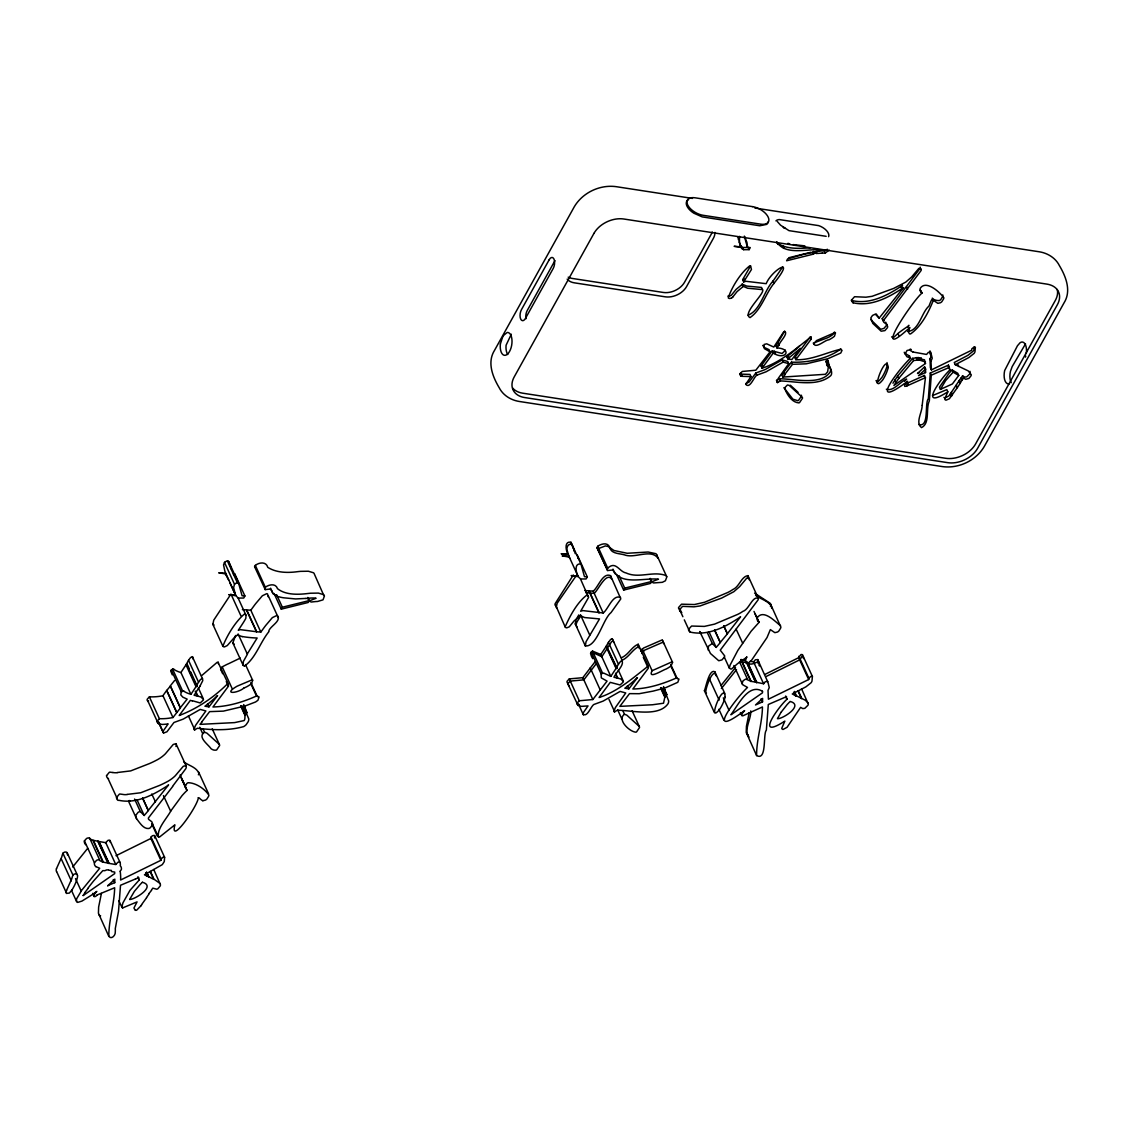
<?xml version="1.0" encoding="UTF-8"?>
<svg xmlns="http://www.w3.org/2000/svg" width="1124" height="1124" viewBox="0 0 1124 1124"><rect width="100%" height="100%" fill="white"/><g stroke="black" fill="none" stroke-linecap="round" stroke-linejoin="round"><path stroke-width="1.5" d="M67.426 854.886C68.409 850.489 62.438 851.486 62.312 854.9A61.553 42.838 -24.6 0 0 61.792 856.895L56.453 868.712M925.488 361.984L919.179 359.961L918.125 357.572L912.59 358.345L897.612 376.048L898.708 378.451L893.917 385.476L925.459 363.516L924.49 359.792L921.216 359.23M750.593 265.854L742.641 279.736L743.638 281.927L745.9 281.281L766.189 283.684C771.486 270.294 797.071 254.712 774.029 283.262C765.5 293.743 761.412 309.887 750.017 317.6C741.517 313.779 765.599 293.027 762.508 289.613L761.51 287.435L746.645 286.058L742.36 284.189L736.079 289.416L731.26 295.331L728.83 296.329A3.063 2.122 -24.6 0 1 727.86 296.118M107.707 885.754A47.77 33.242 -24.6 0 1 112.611 883.548L114.718 882.677L114.831 879.165L107.721 885.768M762.522 701.882L762.62 698.383L755.511 704.973L762.522 701.882L761.089 698.763M924.602 366.888L925.502 372.578L918.491 375.669L925.6 369.065L924.602 366.888L917.493 373.491L918.884 372.803M925.502 372.578L925.6 369.065M220.894 669.721L222.201 666.841L226.795 664.495A102.649 71.43 -24.6 0 1 228.889 663.567L240.227 658.102M974.424 346.754L973.96 349.592A6.842 4.763 -24.6 0 1 973.103 351.222L967.862 355.367L954.262 362.49L955.26 364.682L968.86 357.544L974.101 353.4A6.842 4.763 -24.6 0 0 974.958 351.784L975.379 347.204L974.185 346.979L971.824 348.819L971.656 350.238L931.389 369.908L930.995 361.141L929.998 358.963L931.234 356.083L929.984 350.885M725.191 696.796C723.603 680.259 706.153 726.385 719.894 709.019A52.308 36.404 -24.6 0 0 725.247 696.796M887.159 365.3L887.005 362.56M888.171 367.492C886.639 350.983 869.007 396.955 882.874 379.715A52.308 36.404 -24.6 0 0 888.227 367.492M241.548 706.546L245.116 714.344L244.863 718.278A6.491 4.524 -24.6 0 1 244.189 720.554L234.635 722.606L199.988 724.362L201.913 722.086M660.968 687.804L665.015 696.36L663.525 703.231L652.496 704.762L619.872 706.364L629.496 693.634L639.177 693.705L653.072 691.12L665.001 687.986L677.8 682.31L678.966 679.093L676.367 677.997L670.649 665.506M154.606 837.97C155.997 833.783 150.49 835.385 150.869 838.462L160.873 860.324L120.619 880.008A82.277 57.268 -24.6 0 0 120.184 871.255M932.484 395.606L946.829 389.621L947.827 391.798C916.594 411.777 941.968 376.849 950.061 369.852A3.681 2.571 -24.6 0 1 949.302 368.11L948.487 365.145L930.293 372.999L928.34 398.669C924.406 403.291 929.548 427.837 918.856 424.521M930.293 372.999L931.29 375.191L929.337 400.861C925.544 408.855 930.307 423.327 921.525 427.598C914.992 422.975 922.34 412.03 922.144 405.469M612.875 639.949L611.779 638.853A3.822 2.655 -24.6 0 0 610.501 639.64L608.435 642.366L618.439 664.228L616.345 667.895L617.062 668.007L606.342 646.033L608.435 642.366M613.873 642.141L612.777 641.045A3.822 2.655 -24.6 0 0 611.498 641.832L607.072 648.703M662.598 641.158L662.514 640.343A1.883 1.307 -24.6 0 0 662.12 639.935L643.49 648.056L640.821 651.344M750.762 710.902C751.338 719.135 743.329 730.108 749.006 737.091M160.873 860.324L161.055 858.919L151.037 837.057M746.448 661.825L755.735 682.128L763.589 683.757L753.572 661.896L755.356 659.816L757.731 659.605L768.001 682.38L769.252 687.579L768.015 690.459L768.409 699.226L808.676 679.542L798.658 657.681L801.005 654.491L802.396 654.646L812.413 676.508L811.978 681.088A6.842 4.763 -24.6 0 1 811.121 682.718L805.88 686.862L792.294 693.986L795.764 695.784L794.457 692.44M808.676 679.542L808.844 678.123L798.841 656.261M922.2 405.188L925.431 377.65L924.434 375.472L905.677 383.93A1.672 1.166 -24.6 0 1 904.609 384.296L904.216 384.282M641.818 653.536L644.488 650.234L663.132 642.127A1.883 1.307 -24.6 0 1 663.511 642.535L663.539 643.602M198.372 797.647C197.74 806.161 169.443 846.26 174.88 824.833L159.566 837.015A1.897 1.321 -24.6 0 1 158.723 837.057M930.995 361.141L932.232 358.275L930.714 352.163L928.34 352.374L926.569 354.453L912.983 352.009M101.413 893.425L98.631 907.054L98.434 913.25L108.817 936.348C111.459 940.001 115.786 935.098 115.28 931.852A36.783 25.599 -24.6 0 0 115.28 928.635L118.512 911.381L120.521 885.276L135.568 878.94M749.202 712.644L746.434 726.259L746.224 732.469L756.607 755.553C767.102 761.341 762.845 733.719 766.357 730.164L768.31 704.495L786.505 696.641L786.322 697.414A3.681 2.571 -24.6 0 0 787.081 699.156C778.988 706.153 753.614 741.081 784.847 721.116L781.742 728.324A2.684 1.869 -24.6 0 0 783.049 729.462L787.067 727.298L800.597 707.347L802.789 708.598L804.812 708.331L807.875 705.338A3.681 2.557 -24.6 0 0 808.282 704.06L801.538 688.731M942.783 294.938L942.839 295.598A4.187 2.922 -24.6 0 1 942.446 296.933L940.872 299.462A3.962 2.754 -24.6 0 1 939.327 300.586C931.094 300.698 933.44 294.657 929 306.065C921.582 312.219 918.982 331.074 907.742 331.355M932.33 298.099L933.341 300.291C928.48 312.5 921.413 326.185 910.651 333.87A2.515 1.756 -24.6 0 1 909.583 333.912L908.29 331.875L909.85 327.463C869.597 364.808 912.21 301.274 921.989 293.041L919.994 290.104M724.952 693.831L714.85 671.773C709.174 668.443 705.717 688.099 704.411 690.74L714.414 712.602M66.471 890.573L71.796 878.757A61.553 42.838 -24.6 0 1 72.329 876.762C72.709 872.66 79.102 872.884 77.387 877.591A52.308 36.404 -24.6 0 1 72.048 889.801M948.487 365.145L948.305 365.918A3.681 2.571 -24.6 0 0 948.586 367.183M198.527 682.17L196.461 685.893L197.164 686.005L190.729 671.955M755.159 614.14L759.023 622.359L751.113 631.238L737.794 650.473L730.066 665.155L729.35 668.106L730.712 669.005A1.897 1.321 -24.6 0 0 731.541 668.963L737.232 663.947A118.849 82.712 -24.6 0 1 746.28 657.638L746.87 656.767L745.395 660.462L745.76 662.851L748.444 662.907L751.366 660.547L767.018 637.561L770.361 629.595L774.843 632.657L777.358 632.081A3.962 2.754 -24.6 0 0 778.89 630.943L780.463 628.414A4.187 2.922 -24.6 0 0 780.871 627.094L770.165 603.265L754.583 593.121M920.711 290.456L921.989 293.041M884.012 320.776L882.185 318.696L920.078 268.369A5.339 3.723 -24.6 0 0 920.247 267.147M883.239 320.86L921.076 270.547A5.339 3.723 -24.6 0 0 921.202 268.931L918.842 268.397L911.648 276.968L905.775 282.11L893.622 288.447L872.069 296.315L865.916 297.2L854.535 296.722L851.556 300.066A6.421 4.468 -24.6 0 0 851.725 301.302L853.804 302.918C871.564 306.754 889.323 297.186 903.57 287.505L879.165 318.12L875.273 314.158L872.505 315.451L870.833 317.853L872.744 323.347L881.16 331.201L884.911 330.611L887.398 327.716A4.636 3.231 -24.6 0 0 887.651 326.55L886.724 324.344L883.829 322.307L882.242 318.682M1025.453 357.109L1025.762 356.083M192.738 658.819L192.569 656.697M270.589 588.203L273.006 593.767L278.387 596.788M612.973 569.123C619.549 586.194 644.164 577.567 658.495 579.183L651.428 581.895L649.995 578.776M777.091 242.306C785.732 255.907 807.566 248.432 821.475 249.879L814.408 252.591L813.846 251.369M834.444 332.058L833.039 334.362A17.253 12.013 -24.6 0 1 830.945 335.879A20.541 14.303 -24.6 0 1 829.99 336.483A23.253 16.186 -24.6 0 1 828.978 337.06A26.414 18.377 -24.6 0 1 827.896 337.636L813.214 343.143M784.622 331.187L777.991 342.511L779.044 344.984L776.937 347.934C792.673 348.651 785.676 361.029 773.242 353.048L772.244 350.857L761.074 366.031L762.072 368.222C780.885 362.181 796.41 348.243 811.191 336.807L811.289 338.942L795.848 359.694L794.837 357.502L810.292 336.75L811.289 338.942M907.869 327.281L908.852 325.272L908.248 326.143A118.849 82.712 -24.6 0 0 899.214 332.451L893.524 337.467A1.897 1.321 -24.6 0 1 892.681 337.509L891.599 336.863M918.125 357.572L921.174 358.177L921.006 358.978M83.19 895.505L85.059 892.526M892.962 383.228L897.612 376.048M173.841 669.258L172.562 669.061L170.722 671.014L172.309 674.892M183.844 691.12L181.217 691.766L180.823 694.913L182.903 697.189L187.16 699.128L180.346 707.698L170.342 685.837L174.599 680.484M600.792 654.505L606.061 646.525L616.078 668.387L610.81 676.381L600.792 654.505L592.46 651.063L590.507 653.55L591.688 656.458M610.81 676.381L603.743 673.121L601.101 673.782L601.284 677.87L607.058 681.13L592.84 699.535L579.296 700.772L577.272 702.907A2.613 1.812 -24.6 0 0 577.034 703.919L578.059 705.479L578.705 704.327L578.93 705.619L581.389 706.378L588.021 705.914L582.696 713.6C586.967 718.672 590.943 706.083 593.851 704.495L603.096 701.109L620.139 691.415L625.759 692.96L615.432 707.474L613.859 711.366A1.756 1.222 -24.6 0 0 614.421 711.857L617.441 710.242C632.039 710.27 658.566 717.323 668.063 703.708A9.203 6.407 -24.6 0 0 668.654 700.898L666.42 695.32L665.015 696.36M111.402 870.468L111.529 871.55L114.718 872.084L114.69 873.615L83.134 895.575M244.906 595.959L242.082 595.734L238.583 583.201L228.565 561.34L227.399 560.974A4.44 3.091 -24.6 0 0 224.533 562.379L223.55 564.894L224.87 571.231L235.633 595.228L228.776 594.68L235.843 595.776L238.26 598.066L243.753 598.052L244.906 595.959L234.902 574.097L233.314 573.971M106.583 775.574L109.337 772.3A1.63 1.138 -24.6 0 1 110.011 772.16L112.85 772.553M159.046 723.617L158.807 722.325L158.175 723.477L148.157 701.615L148.607 700.828M234.326 575.137L234.902 574.097M116.587 797.436L119.355 794.162A1.63 1.138 -24.6 0 1 120.015 794.022L122.867 794.415A11.69 8.135 -24.6 0 0 127.181 794.528M270.055 589.018L265.236 589.622L254.586 566.693L255.331 565.372C259.18 562.337 266.191 561.354 267.765 567.325C276.378 572.903 287.913 573.029 297.916 571.624A94.219 65.571 -24.6 0 1 300.628 571.357L308.383 571.231L313.512 572.776A5.803 4.046 -24.6 0 1 314.411 574.181L323.838 595.551M235.576 635.467L232.837 642.886L243.234 665.464A2.557 1.784 -24.6 0 0 243.978 665.872L244.301 665.942M307.611 597.856L309.044 600.975L311.222 602.028L315.535 601.565A94.5 65.768 -24.6 0 1 317.572 601.466L323.024 599.851L324.429 596.043A5.803 4.046 -24.6 0 0 323.515 594.638L318.401 593.093L310.631 593.219A94.219 65.571 -24.6 0 0 307.934 593.5C297.944 594.736 285.608 595.116 277.544 588.709C275.773 583.047 269.015 584.466 265.334 587.234L265.236 589.622M268.088 596.689L267.596 594.006A2.599 1.812 -24.6 0 0 266.725 593.669L262.356 595.762L255.808 603.49A99.769 69.421 -24.6 0 0 254.516 605.162L250.821 610.22L246.718 609.925L256.722 631.786L260.824 632.081L264.533 627.023A99.769 69.421 -24.6 0 1 265.812 625.351L272.359 617.624L276.729 615.531A2.599 1.812 -24.6 0 1 277.6 615.868C281.45 621.446 269.142 626.63 268.664 631.646M281.267 609.152L282.349 607.213L309.269 600.581L308.201 602.478L281.267 609.152L274.115 593.542M170.581 811.233L181.976 795.722A71.149 49.512 -24.6 0 1 187.034 790.425L185.151 786.814L186.696 783.653A3.653 2.543 -24.6 0 1 188.115 782.74C195.688 782.697 204.849 788.908 208.881 795.16A4.187 2.922 -24.6 0 1 208.488 796.48L206.9 799.009A3.99 2.768 -24.6 0 1 205.369 800.133L202.868 800.709M198.372 774.801L198.47 774.619A4.187 2.922 -24.6 0 0 198.864 773.298C196.545 767.116 188.481 765.542 183.605 761.749M251.537 683.547L252.689 680.371L245.482 664.579M244.653 713.6L243.472 709.047L244.301 707.544L245.229 707.909L246.001 712.138A94.936 66.063 -24.6 0 1 246.142 714.414L244.653 713.6L241.07 705.802M141.006 905.888L141.61 904.792M554.961 260.613L527.212 310.547A6.702 3.302 -81.3 0 0 526.032 318.696M739.536 236.363L739.466 242.025M577.834 558.024L578.284 557.209M739.03 241.843L741.685 248.559L743.61 249.683L749.118 249.654L750.27 247.575L747.446 247.35L744.341 236.096M615.109 573.802L612.847 569.994L607.62 570.528L596.97 547.613L597.715 546.278C601.256 543.763 607.705 541.979 609.686 547.304C611.133 553.907 619.38 553.359 624.438 554.849C634.61 558.895 650.866 548.456 657.919 558.122M587.29 576.879L586.138 578.958L580.644 578.986L578.228 576.696L571.147 575.6L578.017 576.148C575.839 572.552 574.083 562.646 580.967 564.122L584.466 576.654L587.29 576.879L577.286 555.017M578.776 614.926L576.036 619.844L575.221 623.806L585.323 645.935C596.928 647.255 602.984 618.846 611.049 612.566L620.813 598.867L610.529 575.643C602.773 572.158 598.221 587.346 593.205 591.14L584.775 590.564M606.988 569.475L607.719 568.154C615.924 560.497 619.015 571.694 626.082 572.959C638.952 578.888 653.255 570.641 665.9 575.558A5.803 4.046 -24.6 0 1 666.813 576.963L665.408 580.771L662.331 582.316L653.606 582.949L651.428 581.895M740.688 372.831L740.042 373.983L741.039 376.175L741.685 375.023L740.688 372.831L741.91 376.301L751.001 376.596L750.003 374.418L740.913 374.123M623.651 590.072L624.733 588.119L651.639 581.501L650.585 583.398L623.651 590.072L616.5 574.462M813.565 254.094L814.619 252.183L804.166 254.179L787.713 258.815L786.631 260.768L813.565 254.094L812.568 251.902M829.133 250.104L825.311 253.012L822.22 253.111M924.04 376.175L924.434 375.472M745.634 660.434L741.109 659.493L751.113 681.355L755.735 682.128M763.589 683.757L765.36 681.678L767.748 681.467M955.26 364.682L968.186 370.878L971.262 374.756A3.681 2.557 -24.6 0 1 970.841 376.034L968.93 378.423L965.769 379.294L963.577 378.043L962.58 375.852L958.758 381.233L960.065 383.467L957.367 387.611L949.373 398.767L946.029 400.158A2.684 1.869 -24.6 0 1 944.722 399.006L947.827 391.798M943.963 397.348A2.684 1.869 -24.6 0 0 945.031 397.966L949.049 395.817L958.758 381.233M795.89 695.559L805.206 700.182L807.973 702.781M940.423 389.382L945.621 380.614L953.152 372.156L958.758 375.444L952.379 383.958L940.423 389.382L939.425 387.204L949.19 372.999A87.475 60.879 -24.6 0 1 952.154 369.965L957.76 373.266L958.758 375.444M244.625 614.336A1.925 1.349 -24.6 0 0 244.077 614.336C235.183 622.022 227.048 635.467 222.875 646.202A2.459 1.714 -24.6 0 0 223.493 646.693A3.063 2.122 -24.6 0 0 224.463 646.904L227.259 645.583L234.213 637.687A98.041 68.227 -24.6 0 1 237.459 634.934L242.278 636.634M252.619 680.203A1.883 1.307 -24.6 0 0 252.24 679.795L238.892 685.429A102.649 71.43 -24.6 0 0 236.799 686.357C222.496 694.787 237.417 693.325 243.655 688.253M573.338 574.996L555.045 603.827L565.26 627.122A2.459 1.714 -24.6 0 0 565.878 627.614A3.063 2.122 -24.6 0 0 566.847 627.81L569.278 626.813L574.097 620.912L580.377 615.685L584.663 617.554L599.528 618.917L586.04 641.706L585.323 645.935M672.517 662.205A1.883 1.307 -24.6 0 0 672.138 661.797L652.103 670.705C647.087 680.231 663.666 669.468 665.914 669.131A26.414 18.377 -24.6 0 0 666.996 668.555A23.253 16.186 -24.6 0 0 668.021 667.979A20.541 14.303 -24.6 0 0 668.963 667.375A17.253 12.013 -24.6 0 0 671.056 665.858L672.588 662.373L662.514 640.343M199.819 686.413L202.742 680.68L202.573 678.559M840.949 348.833C828.543 358.486 807.889 362.94 791.479 362.139L783.526 372.55L784.777 374.784L782.852 377.06L781.854 374.882L783.779 372.592L784.777 374.784M186.177 664.523L180.908 672.503A33.818 23.534 -24.6 0 1 173.77 669.328M196.18 686.385L190.911 694.365L180.908 672.503M959.77 383.41L963.577 378.043M607.044 648.745L601.804 656.697L594.736 653.451L592.095 654.098L591.491 656.247L592.699 658.65M72.105 889.801L69.351 893.074L66.625 893.383L56.607 871.521M140.669 906.084L136.664 910.187A1.939 1.349 -24.6 0 1 135.751 910.314L135.456 910.285M105.951 842.382L107.974 840.387A1.588 1.11 -24.6 0 1 108.621 840.232L109.941 840.387L119.945 862.249A11.774 8.191 -24.6 0 1 120.24 865.803A7.77 5.409 -24.6 0 1 121.364 869.512L120.226 871.24M115.969 864.244L117.992 862.249A1.588 1.11 -24.6 0 1 118.624 862.094L119.945 862.249M188.537 660.364L190.054 658.158A4.018 2.796 -24.6 0 1 192.359 656.655L202.376 678.531M219.363 744.425L206.9 733.115L204.582 732.258C196.911 736.852 208.235 744.453 211.031 748.682A12.505 8.711 -24.6 0 0 214.038 750.13L215.864 750.172A2.206 1.531 -24.6 0 0 216.679 749.905L219.616 745.549A4.187 2.908 -24.6 0 0 219.363 744.425L212.225 728.802M618.439 664.228L620.504 661.502A3.822 2.655 -24.6 0 1 621.783 660.715C624.986 664.439 615.615 672.897 613.957 677.252L620.603 678.896L623.356 681.299A2.136 1.489 -24.6 0 1 623.118 682.17L620.097 684.966L610.262 682.352L599.092 697.526C617.905 691.499 633.43 677.547 648.211 666.111L648.309 668.246L632.868 688.998C647.831 688.801 662.823 683.926 676.367 677.997M196.11 691.991L199.974 686.244M240.705 706.013L244.99 715.384L246.943 712.461L244.807 707.783M779.044 344.984C779.157 342.314 788.641 333.631 784.763 331.411A3.822 2.655 -24.6 0 0 783.484 332.198L773.79 347.063L766.723 343.818L764.081 344.464L764.264 348.566L770.038 351.826L755.82 370.218L742.276 371.454L740.252 373.604A2.613 1.812 -24.6 0 0 740.014 374.601L741.039 376.175M660.589 688.029L664.888 697.386L666.841 694.477L663.975 688.225M743.638 281.927L751.478 269.451L750.607 266.093A3.049 2.122 -24.6 0 0 749.624 265.924C740.435 273.118 731.879 287.07 728.24 297.818A2.459 1.714 -24.6 0 0 728.858 298.31A3.063 2.122 -24.6 0 0 729.827 298.506L731.569 298.015M196.461 685.893L186.444 664.031L188.509 660.308L198.555 682.226L200.072 680.02A4.018 2.796 -24.6 0 1 202.376 678.517M244.386 708.626L248.755 718.882A9.231 6.421 -24.6 0 1 248.165 721.706L246.184 724.643A8.683 6.042 -24.6 0 1 243.711 726.582C229.113 730.726 212.661 730.108 197.543 728.24L194.536 729.855A1.77 1.236 -24.6 0 1 193.96 729.364L195.435 725.64A31.36 21.82 -24.6 0 1 196.068 724.629L205.875 710.958L200.241 709.413L183.198 719.107L173.967 722.493L166.942 731.794L163.57 733.017L162.811 731.598L168.136 723.898A41.096 28.606 -24.6 0 1 161.772 724.446L158.934 723.589M751.001 376.596L745.676 384.296C749.947 389.354 753.923 376.779 756.831 375.191L766.076 371.805L783.119 362.111L788.739 363.656L778.412 378.17L776.839 382.048A1.756 1.222 -24.6 0 0 777.401 382.553L780.421 380.938C796.214 381.429 816.614 386.726 829.849 376.399C835.497 373.238 825.733 360.776 829.4 366.017M146.541 897.514L149.295 893.552M782.754 266.866L773.031 281.07C763.997 290.568 760.667 310.336 748.05 315.198M172.956 717.534L180.36 707.994L170.342 686.132L166.689 690.515L176.693 712.377L166.717 690.375L162.938 695.672L172.956 717.534A45.508 31.669 -24.6 0 1 159.439 718.672M148.986 893.51L151.501 890.391M151.431 890.082L152.808 888.143L156.714 889.225A3.077 2.136 -24.6 0 0 157.894 888.705L160.072 886.134A3.681 2.557 -24.6 0 0 160.479 884.855L153.749 869.512M196.166 692.3L194.073 695.25L200.704 696.894L203.458 699.297A2.136 1.489 -24.6 0 1 203.219 700.154L200.213 702.964L192.611 700.786M776.937 347.934L775.939 345.756L778.047 342.806M578.059 705.479L567.016 682.057A2.613 1.812 -24.6 0 1 567.269 681.046L569.292 678.91L582.836 677.674L595.102 661.727M268.692 631.899C260.08 642.633 255.752 657.891 244.653 665.998M141.582 904.637L146.598 897.711M580.56 579.113L588.611 597.35L580.658 611.231L582.92 610.599L603.209 613.002C608.239 609.208 612.777 594.02 620.546 597.518M72.695 866.983L87.728 848.283M81.181 890.911L99.713 868.234L95.877 866.618M720.906 685.626L735.518 667.487M721.369 688.534L736.515 669.679M762.072 368.222L773.242 353.048M85.846 844.77A7.896 5.494 -24.6 0 1 84.398 840.893L86.506 838.546A2.866 1.995 -24.6 0 1 87.616 838.04L89.218 837.872M172.618 786.589L148.733 817.555A18.869 13.123 -24.6 0 0 148.41 818.005L148.424 818.904A26.175 18.209 -24.6 0 0 148.761 819.494L151.754 821.714L152.695 823.92A4.636 3.231 -24.6 0 1 152.428 825.086L150.279 827.756A3.864 2.684 -24.6 0 1 148.86 828.486C143.38 829.231 139.615 822.473 136.524 818.708L128.656 801.524M900.9 287.561L902.572 285.313C888.311 294.994 870.566 304.562 852.793 300.726L851.346 300.192M201.533 675.735L217.101 662.359A2.037 1.419 -24.6 0 1 218.014 662.219L228.327 684.109L228.411 686.244L212.97 706.996C227.905 706.56 242.967 702.163 256.483 695.995L250.764 683.504M85.031 892.372L87.939 888.536M217.48 695.63A105.319 73.285 -24.6 0 1 204.947 706.223L208.966 706.87L217.522 695.658M201.66 722.044L209.598 711.633L223.381 711.127L245.116 705.984L255.598 701.966L257.916 700.308L259.068 697.091A1.602 1.11 -24.6 0 0 258.52 696.627L256.483 695.995M784.524 374.742L792.476 364.317L791.479 362.139M637.378 677.632A105.305 73.285 -24.6 0 1 624.846 688.225L628.85 688.872L637.42 677.66M511.294 334.207L506.081 345.237A11.549 5.704 -81.3 0 0 507.753 354.538M142.509 798.04L148.227 810.53L168.6 784.875A44.159 30.727 -24.6 0 1 166.563 786.364C152.695 795.258 135.751 804.025 118.835 800.288L118.048 800.4A7.264 5.058 -24.6 0 1 116.517 797.45M723.758 625.956L727.34 633.753L740.59 616.809C726.343 626.49 708.584 636.058 690.824 632.222L688.745 630.606A6.421 4.468 -24.6 0 1 688.576 629.384L691.555 626.04L704.355 626.405L714.569 624.129L737.709 614.378A25.95 18.068 -24.6 0 0 742.795 611.414C749.146 609.601 752.251 595.945 758.222 598.249A5.339 3.723 -24.6 0 1 758.096 599.865L720.259 650.178L724.671 655.868A4.636 3.231 -24.6 0 1 724.418 657.02L721.931 659.914L718.756 660.757L710.452 653.48L699.746 631.505M788.739 363.656L787.741 361.464L782.107 359.933L765.079 369.613L755.834 372.999L749.174 381.949L745.9 383.593M596.099 663.905L583.834 679.851L570.289 681.088L568.266 683.237A2.613 1.812 -24.6 0 0 568.013 684.235L569.053 685.809M172.59 786.308L185.727 768.788A5.676 3.948 -24.6 0 0 185.994 765.542L175.962 743.695L173.237 744.467L165.312 753.881A26.737 18.602 -24.6 0 1 155.716 760.597A71.824 49.976 -24.6 0 1 149.323 763.632L130.665 770.909L117.191 772.539M96.875 895.308L95.737 896.32A1.658 1.152 -24.6 0 1 95.02 896.559L94.051 896.502L92.618 893.383M714.499 629.974L720.217 642.478L727.439 633.767L723.856 625.97M751.113 681.355L745.732 679.037L743.105 680.765L742.191 683.167A7.418 5.156 -24.6 0 0 742.711 684.741L747.516 687.438C734.239 700.126 704.467 740.491 744.636 710.607L741.489 714.26L742.627 715.791A1.672 1.166 -24.6 0 0 743.709 715.426L762.451 706.954C762.269 723.21 756.41 739.466 756.607 755.553M134.585 799.038L140.303 811.528L144.209 815.49L148.382 810.559L142.664 798.068M707.291 632.531L712.293 643.462L716.185 647.424L720.372 642.492L714.653 630.002M247.266 653.985L257.157 638.011A108.93 75.814 -24.6 0 1 242.32 636.549M904.567 381.317L906.618 379.111C900.436 381.387 893.271 391.911 886.344 389.227M907.012 385.883L925.431 377.65M919.179 359.961L913.587 360.537L898.708 378.451M732.679 297.129L737.077 291.594L743.357 286.381L747.643 288.236L762.508 289.613M732.82 296.989L731.584 298M161.055 858.919L163.219 857.134L164.61 857.303L164.287 861.574L162.32 864.609L144.49 874.767A26.667 18.56 -24.6 0 1 145.389 875.217L147.202 876.256L145.769 873.137M135.554 878.898A13.235 9.217 -24.6 0 0 138.73 877.465L138.589 877.83A3.878 2.698 -24.6 0 0 139.25 879.966L129.906 890.419L122.98 902.811L121.799 907.026L118.807 900.689M808.844 678.123L811.008 676.353L812.413 676.508M908.614 356.73L909.485 355.957L910.496 358.135C897.205 370.822 867.447 411.187 907.616 381.303L904.469 384.956L904.82 386.403L906.998 385.897M1025.524 343.86L1012.176 366.607L1010.434 371.398A11.043 5.451 -81.3 0 0 1011.235 382.638M162.938 695.77A45.508 31.669 -24.6 0 1 149.436 696.81L147.37 699.044A2.655 1.841 -24.6 0 0 147.146 700.21L148.157 701.615M787.784 358.893L800.4 348.342L791.83 359.568L787.784 358.893L786.786 356.701A105.305 73.285 -24.6 0 0 799.361 346.136M245.116 714.344L246.535 713.318M826.997 364.864L828.374 366.761L827.629 371.777L825.466 374.292L782.852 377.06M621.432 657.737C628.344 654.997 631.674 646.707 638.207 644.249L648.211 666.111M621.698 660.448C628.864 657.568 632.489 649.124 639.205 646.441L639.303 648.576M639.261 726.427L626.785 715.117L624.466 714.26C616.767 719.472 629.285 731.612 635.748 732.174A2.206 1.531 -24.6 0 0 636.563 731.907L639.5 727.551A4.187 2.908 -24.6 0 0 639.261 726.427L632.11 710.804M776.403 380.362L779.424 378.746C794.022 378.774 820.548 385.827 830.032 372.213A9.203 6.407 -24.6 0 0 830.622 369.403L829.147 365.862M777.204 242.981C786.463 249.5 799.276 248.488 810.221 247.842M949.485 367.337L931.29 375.191M189.31 668.822L187.16 664.144L186.008 664.832L196.012 686.694L197.164 686.005M605.892 646.834L607.058 646.145M615.91 668.696L617.062 668.007M575.924 576.106L557.153 603.251L556.254 607.452A2.459 1.714 -24.6 0 0 556.872 607.943M742.641 279.736L744.903 279.103M150.869 838.462L115.997 855.715M798.658 657.681L765.219 674.274M818.736 251.059L824.314 250.821L827.39 249.275M688.605 199.622L687.818 200.072A13.39 6.983 29.1 0 0 693.817 213.181L702.233 216.904L759.796 225.769L766.624 224.393A13.39 6.983 29.1 0 0 768.156 221.793M772.244 350.857L782.079 353.47L785.086 350.674A2.136 1.489 -24.6 0 0 785.311 350.098M766.217 676.451L799.656 659.872L802.002 656.669L803.393 656.837L803.449 658.58M309.044 600.975L316.111 598.263L314.565 598.024A48.402 33.678 -24.6 0 0 305.854 598.474M761.074 366.031L762.536 365.497M788.851 257.733L811.036 252.24M814.408 252.591L817.794 253.434M712.293 643.462L708.331 646.314L708.331 650.248M140.303 811.528L139.376 811.739A3.456 2.403 -24.6 0 0 138.027 812.427L135.878 815.223L136.524 818.708M757.955 597.49L747.938 575.629C741.208 576.542 739.353 586.925 732.792 589.552A25.95 18.068 -24.6 0 1 727.692 592.517L704.551 602.267L694.351 604.543L681.551 604.178L678.559 607.522A6.421 4.468 -24.6 0 0 678.741 608.744L680.807 610.36M681.804 612.552L679.739 610.922A6.421 4.468 -24.6 0 1 679.57 609.7L682.549 606.356L693.929 606.834L700.083 605.948L721.636 598.08L733.789 591.73L739.662 586.602L746.856 578.031L749.202 578.565A5.339 3.723 -24.6 0 1 749.202 579.759M106.513 775.588A7.264 5.058 -24.6 0 0 108.073 778.511L108.48 778.468M816.853 251.242L815.588 251.453L816.586 253.645M740.21 245.201L742.613 247.491L748.12 247.477L749.118 249.654M305.854 598.418L295.626 598.937L283.908 597.827A35.687 24.84 -24.6 0 1 278.597 596.689M255.822 567.676L254.586 566.693M817.851 253.42L822.164 253.111M256.413 631.73L240.536 629.679A2.529 1.756 -24.6 0 0 238.288 630.325L243.402 622.485A117.458 81.743 -24.6 0 0 245.805 618.411L246.044 615.376L238.091 597.996M804.826 245.861L793.137 244.596M826.168 236.321L788.992 230.645L780.548 225.179L777.288 221.484M108.354 869.85L106.344 869.962A3.119 2.178 -24.6 0 1 104.56 870.693L102.818 870.636L93.728 880.809A216.412 150.602 -24.6 0 0 87.841 888.339M898.961 335.697L897.964 333.505M746.631 662.626L740.154 661.333M99.221 859.734L97.633 859.902A2.866 1.995 -24.6 0 0 96.509 860.408L94.444 862.754L84.441 840.893M786.786 356.701L789.16 357.306M578.017 576.148L568.013 554.287L561.143 553.739L566.805 554.61M225.629 573.366L218.758 572.818L224.955 573.774M794.837 357.502L795.862 357.587M795.848 359.694C811.022 360.439 826.758 352.388 840.204 349.353L842.045 350.323L840.78 353.006L827.981 358.682L806.245 363.825L792.476 364.317M585.773 592.741L594.203 593.317C598.109 590.367 606.314 571.217 611.807 579.197M242.391 609.644L246.409 609.868L256.497 631.899M109.098 870.201L111.037 870.412M228.327 684.109L228.032 684.08A2.037 1.419 -24.6 0 0 227.104 684.221C213.588 697.568 197.178 708.696 179.194 715.524L190.363 700.35L192.232 700.969M127.195 794.401L140.669 792.771L159.341 785.507A71.824 49.976 -24.6 0 0 165.734 782.459A26.737 18.602 -24.6 0 0 175.302 775.743L183.24 766.329L185.966 765.556M706.462 693.129C703.09 693.859 713.361 665.001 716.213 675.903M692.468 198.414L616.163 186.668C599.879 184.42 582.555 192.64 574.223 206.872L494.476 350.449C486.973 362.378 492.663 376.737 499.168 387.668C503.018 395.325 510.942 400.172 519.26 401.465L942.39 466.586C958.688 468.834 976.011 460.615 984.329 446.383L1064.077 302.806C1071.594 290.863 1065.889 276.518 1059.384 265.587C1055.548 257.93 1047.61 253.083 1039.293 251.79L754.892 208.024M741.208 247.378L734.127 246.297L740.997 246.844L739.508 242.18M741.812 376.287L741.685 375.023M225.39 573.844L228.692 580.153M665.015 689.672L663.357 691.049L664.537 695.615L666.04 696.416A89.723 62.438 -24.6 0 0 665.858 693.634L663.582 686.553M186.444 664.031L187.16 664.144M96.819 895.097L114.662 887.749C114.297 903.991 108.705 920.247 108.817 936.348M122.713 907.883L137.058 901.898L133.939 908.037L135.259 910.257M750.214 661.305L753.572 661.896M775.939 345.756L777.26 346.009M876.102 380.53L878.842 380.966L881.876 377.524A52.308 36.404 -24.6 0 0 887.229 365.3M704.411 690.74L705.198 690.909M234.284 644.08L233.961 644.01A2.557 1.784 -24.6 0 1 233.23 643.602L232.921 643.153M100.612 915.793L99.769 915.554M789.751 243.838L787.938 243.346M661.924 687.93L664.537 693.831L666.841 694.477M242.503 707.137L244.639 711.829L246.943 712.461M921.708 292.647L920.486 291.495L920.106 288.545C925.684 279.258 940.015 292.254 943.851 297.79A4.187 2.922 -24.6 0 1 943.443 299.11L941.87 301.639A3.962 2.754 -24.6 0 1 940.338 302.778L937.823 303.339L933.341 300.291M758.728 621.951L757.506 620.799L757.126 617.849C763.351 608.772 774.731 621.221 780.576 625.773M580.967 564.122L570.95 542.26C564.079 540.784 565.836 550.69 568.013 554.287M238.583 583.201L237.403 582.836L227.399 560.974M912.969 351.995L910.819 350.857A3.288 2.29 -24.6 0 1 910.356 349.704L907.026 350.505L905.171 353.905M748.008 734.913L746.603 733.691M94.051 896.502L94.599 893.833A41.658 28.985 -24.6 0 1 96.847 891.402L91.522 895.097A50.468 35.125 -24.6 0 1 89.765 896.235L81.912 901.097L77.697 902.403A2.852 1.981 -24.6 0 1 76.615 901.49L76.53 898.989L81.237 891.121L75.519 878.631M909.485 355.957L904.679 353.245A7.418 5.156 -24.6 0 1 904.258 352.233M910.496 358.135L906.899 356.715L905.185 353.99M911.283 349.592L910.215 349.03M163.43 795.609L170.679 811.247C166.296 819.087 156.924 828.669 158.414 837.015L152.695 824.524M755.581 595.313C760.625 599.359 769.364 600.933 771.851 607.424A4.187 2.922 -24.6 0 1 771.626 608.407M825.733 361.071L827.376 364.583M826.519 364.12L828.374 366.761M576.064 624.818L575.305 624.073M577.062 627.009C573.83 623.623 580.265 618.369 580.715 615.362M962.58 375.852L964.771 377.102L966.795 376.835L969.843 373.842A3.681 2.557 -24.6 0 0 970.251 372.578L969.956 371.285M226.317 575.095L225.868 573.985M142.481 882.27C156.615 886.246 134.473 899.748 129.653 899.481L134.402 891.332L140.121 884.546A90.538 63 -24.6 0 1 142.383 882.256M746.729 662.443C751.464 666.42 754.569 662.233 758.728 661.797L759.121 663.596M270.462 589.074L271.544 590.522A58.855 40.956 -24.6 0 1 272.359 592.109L272.725 592.882M158.175 723.477L157.163 722.072A2.655 1.841 -24.6 0 1 157.374 720.906L159.411 718.756L149.394 696.894M798.068 392.304L790.369 385.223M876.214 313.947L879.165 318.12M129.218 800.471L129.948 801.229M757.983 663.16L758.644 663.877M758.981 665.338L759.641 666.054M99.404 915.301L98.8 914.486M701.446 633.796L700.182 632.166M885.712 322.167L886.653 324.372A4.636 3.231 -24.6 0 1 886.4 325.524L883.914 328.419L880.738 329.276L870.679 319.553M160.184 883.576L153.988 879.221L150.405 871.423M596.97 547.613L607.62 570.528M598.614 550.858L598.699 548.498L605.443 545.913L608.168 546.503L613.943 550.479L627.206 553.275L648.127 552.024L655.896 553.696A5.803 4.046 -24.6 0 1 656.795 555.101L656.922 555.79M245.959 615.165L245.425 614.575A2.065 1.433 -24.6 0 0 244.835 614.364M555.13 605.035L555.256 605.26A2.459 1.714 -24.6 0 0 555.874 605.752M240.972 615.938L230.954 594.076L213.757 620.139L212.872 624.34A2.459 1.714 -24.6 0 0 213.49 624.832A3.063 2.122 -24.6 0 0 214.108 625M776.754 241.885L778.089 244.498M588.428 596.296L587.627 595.397A3.049 2.122 -24.6 0 0 586.658 595.242C577.216 602.323 569.742 616.331 565.133 626.897M762.69 345.433L764.77 347.695L769.027 349.648L770.038 351.826M783.948 387.71L792.898 399.189L797.731 400.678A2.206 1.531 -24.6 0 0 798.546 400.411L801.482 396.055A4.187 2.908 -24.6 0 0 801.356 395.198M957.746 364.288L958.744 366.48M961.203 377.804L962.27 380.291M959.559 380.488L960.556 382.68M959.067 381.275L960.065 383.467M952.154 369.965L953.152 372.156M949.049 367.66L950.061 369.852M956.313 385.237L957.367 387.611M906.562 286.76L907.588 289.219M951.368 392.36L952.393 394.693M950.778 393.611L951.775 395.803M950.44 393.807L951.452 395.985M929.97 353.526L930.967 355.704M931.389 369.908L930.391 367.731L929.998 358.963M924.462 361.338L925.459 363.516M921.174 358.177L922.172 360.368M918.814 357.727L919.868 360.116M918.547 357.825L919.544 360.003M916.313 357.53L917.324 359.722M912.59 358.345L913.587 360.537M907.363 382.933L908.361 385.125M906.59 382.82L907.658 385.209M894.802 380.095L895.842 382.427M852.006 300.853L853.018 303.03M824.314 250.821L825.311 253.012M876.397 381.106L877.394 383.298M782.992 246.058L783.99 248.249M782.74 246.212L783.737 248.39M773.031 281.07L774.029 283.262M773.059 281.323L774.057 283.501M742.613 247.491L743.61 249.683M777.991 342.511L778.988 344.689M782.107 359.933L783.119 362.111M774.492 351.292L775.49 353.484M774.113 351.475L775.11 353.667M742.36 284.189L743.357 286.381M741.826 284.344L742.824 286.536M779.424 378.746L780.421 380.938M776.698 380.446L777.696 382.638M755.834 372.999L756.831 375.191M798.209 690.628L801.777 698.44M797.899 690.782L801.468 698.58M794.443 691.415L796.537 696.192M794.345 692.665L795.764 695.784M793.572 692.356L795.005 695.475M754.007 611.428L759.023 622.359M785.648 696.037L787.081 699.156M736.122 629.117L742.669 643.181M747.572 662.289L756.859 682.577M747.263 662.429L756.564 682.732M746.35 661.994L755.637 682.296M740.8 659.648L750.818 681.509M739.508 661.825L747.376 679.008M733.874 665.506L742.458 684.249M724.348 657.175L729.35 668.106M709.033 631.814L716.185 647.424M740.421 712.588L741.84 715.721M723.322 697.835L729.04 710.326M656.683 554.778L666.701 576.64M680.02 610.487L682.886 616.725M684.305 619.858L690.038 632.348M709.118 678.236L719.135 700.097M718.882 709.272L723.884 720.203M650.22 578.368L651.639 581.501M670.789 664.607L677.224 678.657M619.015 575.629L624.733 588.119M597.715 546.278L607.719 568.154M642.085 648.843L652.103 670.705M643.307 657.315L647.593 666.687M593.205 591.14L603.209 613.002M612.257 638.671L622.26 660.533M589.102 590.845L599.106 612.706M588.793 590.788L598.881 612.805M627.431 685.738L628.85 688.872M618.298 670.087L623.3 681.018M606.342 646.033L616.345 667.895M615.573 673.234L617.708 677.913M615.826 675.018L617.259 678.137M580.49 614.87L589.791 635.172M623.033 711.141L624.466 714.26M592.46 651.063L602.464 672.925M591.098 651.92L601.101 673.782M617.68 709.834L621.965 719.205M608.997 699.451L614.73 711.942M590.226 667.839L600.244 689.995M582.836 677.674L592.84 699.535M569.292 678.91L579.296 700.772M578.467 704.088L583.468 715.019M307.836 597.448L309.269 600.581M276.63 594.708L282.349 607.213M255.331 565.372L265.334 587.234M268.425 596.085L278.429 617.947M250.821 610.22L260.824 632.081M224.463 562.351L234.48 584.213L233.623 587.74L235.633 595.228M230.125 583.272L234.424 592.643M238.105 633.95L247.406 654.252L243.416 661.362L242.939 665.015M250.905 682.605L257.34 696.655M212.745 624.115L222.749 645.977M243.697 704.537L245.116 707.67M242.039 705.928L243.472 709.047M222.201 666.841L232.204 688.703M220.557 669.061L222.692 673.754M226.275 681.551L228.411 686.244M207.533 703.736L208.966 706.87M198.288 687.818L203.303 698.749M195.674 691.232L197.824 695.911M195.225 691.443L197.36 696.135M203.149 729.125L204.582 732.258M199.749 727.242L202.615 733.494M172.562 669.061L182.58 690.923M171.199 669.904L181.217 691.766M188.396 715.876L194.831 729.94M198.583 771.977L208.586 793.839M158.568 722.086L163.57 733.017M158.512 722.226L162.811 731.598M180.135 774.984L185.137 785.915M182.032 779.48L187.034 790.411M181.02 777.513L186.022 788.444M151.768 794.008L155.449 801.834M151.754 823.836L157.472 836.34M154.606 835.441L164.61 857.303M137.058 799.866L144.209 815.49M108.03 778.539L117.332 798.841M150.11 871.564L153.679 879.375L148.101 876.355L146.668 873.222M146.654 872.21L148.79 876.889L146.598 872.294M146.541 873.446L147.975 876.565L145.923 872.87M137.845 876.818L139.278 879.951M113.285 879.558L114.718 882.677M67.061 852.554L77.163 874.627M62.93 853.256L72.934 875.118M61.328 859.031L71.318 880.837M71.571 890.573L76.573 901.504M714.85 671.773L715.215 673.712M747.938 575.629L748.205 576.387A5.339 3.723 -24.6 0 1 748.078 578.003M570.95 542.26L573.423 548.667M228.565 561.34L230.715 566.833M770.572 603.911L770.853 605.232A4.187 2.922 -24.6 0 1 770.46 606.553M744.762 236.785L746.673 242.053M569.699 558.192L569.222 557.012L562.141 555.93L569.011 556.464L567.522 551.814M573.746 548.948L571.961 544.452C567.761 542.92 565.822 548.484 567.494 551.715M573.844 549.214L574.561 551.294M610.529 575.643L610.81 577.005M231.038 567.746L231.544 569.432M746.687 242.096L747.53 246.746A4.243 2.951 -24.6 0 1 747.446 247.35M573.69 549.538L574.139 551.111M757.731 659.605L758.11 661.404M574.94 552.572L575.221 553.64M827.517 366.298L826.337 361.745L827.18 360.242L828.093 360.607L828.824 364.331M738.496 239.946L737.948 236.658M827.587 360.354L827.826 362.139A79.003 54.978 -24.6 0 1 827.981 364.134M664.537 693.831L664.888 697.386M244.639 711.829L244.99 715.384M828.838 364.401L828.978 366.326M638.207 644.249L638.292 646.384M218.309 662.247L218.379 663.708M802.396 654.646L802.438 656.388M775.939 220.88A10.383 5.409 29.1 0 1 779.354 219.573L818.679 225.629A10.383 5.409 29.1 0 1 828.599 236.7M1026.282 353.596A11.043 5.451 -81.3 0 0 1020.128 342.694L1017.473 345.728L1004.673 370.513A11.043 5.451 -81.3 0 0 1009.563 383.691M512.642 388.019A23.435 16.312 -24.6 0 0 522.632 393.175L945.762 458.297A23.435 16.312 -24.6 0 0 975.618 443.91L1055.38 300.333A23.435 16.312 -24.6 0 0 1057.234 289.472M712.265 232.008A16.748 11.647 -24.6 0 1 711.351 233.989L684.586 282.18A16.748 11.647 -24.6 0 1 663.258 292.451L572.299 278.443A16.748 11.647 -24.6 0 1 568.196 277.15M567.17 279.131A16.748 11.647 -24.6 0 0 574.308 282.827L665.268 296.82A16.748 11.647 -24.6 0 0 686.595 286.55L713.361 238.358A16.748 11.647 -24.6 0 0 714.934 232.443M234.537 584.255A4.44 3.091 -24.6 0 1 237.403 582.738M190.968 694.295A33.818 23.534 -24.6 0 1 183.774 691.19M251.621 683.617A23.506 16.354 -24.6 0 1 243.627 688.169M117.177 772.666A11.69 8.135 -24.6 0 1 112.906 772.469M175.976 743.681A5.676 3.948 -24.6 0 1 175.948 746.491M202.798 800.766A22.621 15.736 -24.6 0 1 199.398 798.054A5.845 4.06 -24.6 0 1 198.358 797.661M122.671 907.939A2.403 1.672 -24.6 0 1 121.842 907.012M95.863 866.632A7.896 5.494 -24.6 0 1 94.416 862.754M109.899 840.415A11.774 8.191 -24.6 0 1 110.335 842.41M66.541 893.425A5.859 4.074 -24.6 0 1 66.513 890.573M56.537 871.564A5.859 4.074 -24.6 0 1 56.509 868.712M762.508 691.288L762.479 692.82L730.937 714.78C738.482 704.341 748.823 682.914 762.508 691.288M813.804 343.902C816.01 348.876 825.395 339.603 828.894 339.827A20.401 14.191 -24.6 0 0 834.444 336.273L835.497 332.901A1.883 1.307 -24.6 0 0 835.118 332.493L816.474 340.6L813.804 343.902M784.552 387.921C786.659 394.004 791.605 402.322 798.728 402.87A2.206 1.531 -24.6 0 0 799.543 402.603L802.48 398.247A4.159 2.894 -24.6 0 0 802.353 397.376L789.174 385.377L787.446 384.956L784.552 387.921M500.377 343.916L500.335 344.351A11.549 5.704 -81.3 0 0 505.055 355.325A11.549 5.704 -81.3 0 0 511.926 343.382A11.549 5.704 -81.3 0 0 507.191 332.451L503.664 335.359A11.142 3.217 -71.6 0 0 502.456 337.565L500.377 343.916M549.2 259.728L521.452 309.662A6.702 3.302 -81.3 0 0 520.679 319.033A6.702 3.302 -81.3 0 0 525.456 318.415L553.205 268.467A6.702 3.302 -81.3 0 0 553.977 259.096A6.702 3.302 -81.3 0 0 549.2 259.728M593.95 233.385L514.188 376.962A23.435 16.312 -24.6 0 0 524.641 397.545L947.771 462.667A23.435 16.312 -24.6 0 0 977.627 448.279L1057.375 304.702A23.435 16.312 -24.6 0 0 1046.936 284.119L623.806 219.011A23.435 16.312 -24.6 0 0 593.95 233.385M781.039 712.321L777.443 718.7C782.515 719.191 804.292 705.184 790.172 701.46A87.475 60.879 -24.6 0 0 787.207 704.495L781.039 712.321M97.83 841.23L93.306 840.288L103.324 862.15L107.848 863.091L97.83 841.23M752.687 206.661L695.124 197.81A13.39 6.983 29.1 0 0 687.607 204.779A13.39 6.983 29.1 0 0 703.132 215.302L760.695 224.154A13.39 6.983 29.1 0 0 768.212 217.185A13.39 6.983 29.1 0 0 752.687 206.661M105.782 842.691L99.067 841.511L109.07 863.373L115.786 864.553L105.782 842.691M93.011 840.429L89.794 838.757A3.316 2.304 -24.6 0 1 89.569 837.928L99.586 859.79A3.316 2.304 -24.6 0 0 99.797 860.619L103.015 862.291L93.011 840.429M784.974 228.397L783.4 227.301L784.974 228.397M98.757 841.651L97.928 841.047L108.775 863.513L98.757 841.651"/></g></svg>
